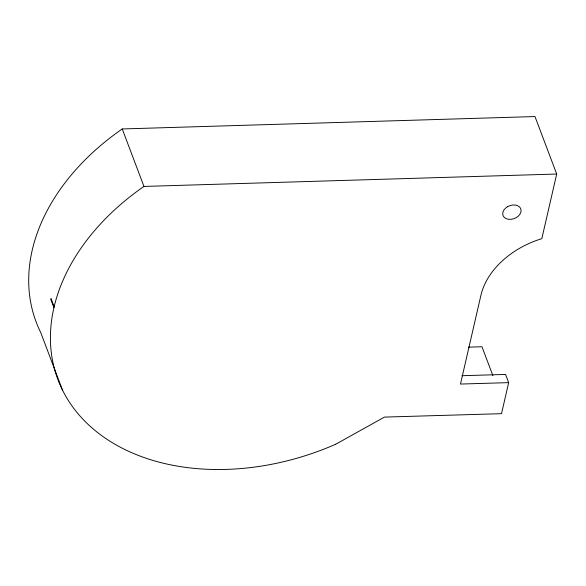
<?xml version="1.0" encoding="UTF-8"?>
<svg xmlns="http://www.w3.org/2000/svg" width="586" height="586" viewBox="0 0 586 586"><rect width="100%" height="100%" fill="white"/><g stroke="black" fill="none" stroke-linecap="round" stroke-linejoin="round"><path stroke-width="0.88" d="M335.617 444.276A221.112 159.055 -20.7 0 1 53.934 307.65L54.139 306.771A221.112 159.055 -20.7 0 1 143.951 186.436L556.7 174.035L541.816 238.67A77.499 55.743 -20.7 0 0 480.923 295.271L460.479 384.057L508.67 382.636L501.521 413.679L384.467 417.093L335.624 444.283M62.468 390.049L40.749 332.577A221.112 159.055 -20.7 0 1 32.215 250.178L32.42 249.292A221.112 159.055 -20.7 0 1 122.232 128.957L534.981 116.555L556.7 174.035M468.331 347.161L481.978 346.758L492.892 375.641M461.922 375.707L505.572 374.425L508.67 382.636M122.24 128.957L143.958 186.429M54.139 306.771L51.033 298.56L50.828 299.439L53.934 307.65M507.637 206.646L505.674 208.037A9.493 6.827 -20.7 0 0 504.37 217.494A9.493 6.827 -20.7 0 0 516.163 217.684L518.134 216.293A9.493 6.827 -20.7 0 0 519.43 206.836A9.493 6.827 -20.7 0 0 507.637 206.646"/></g></svg>
